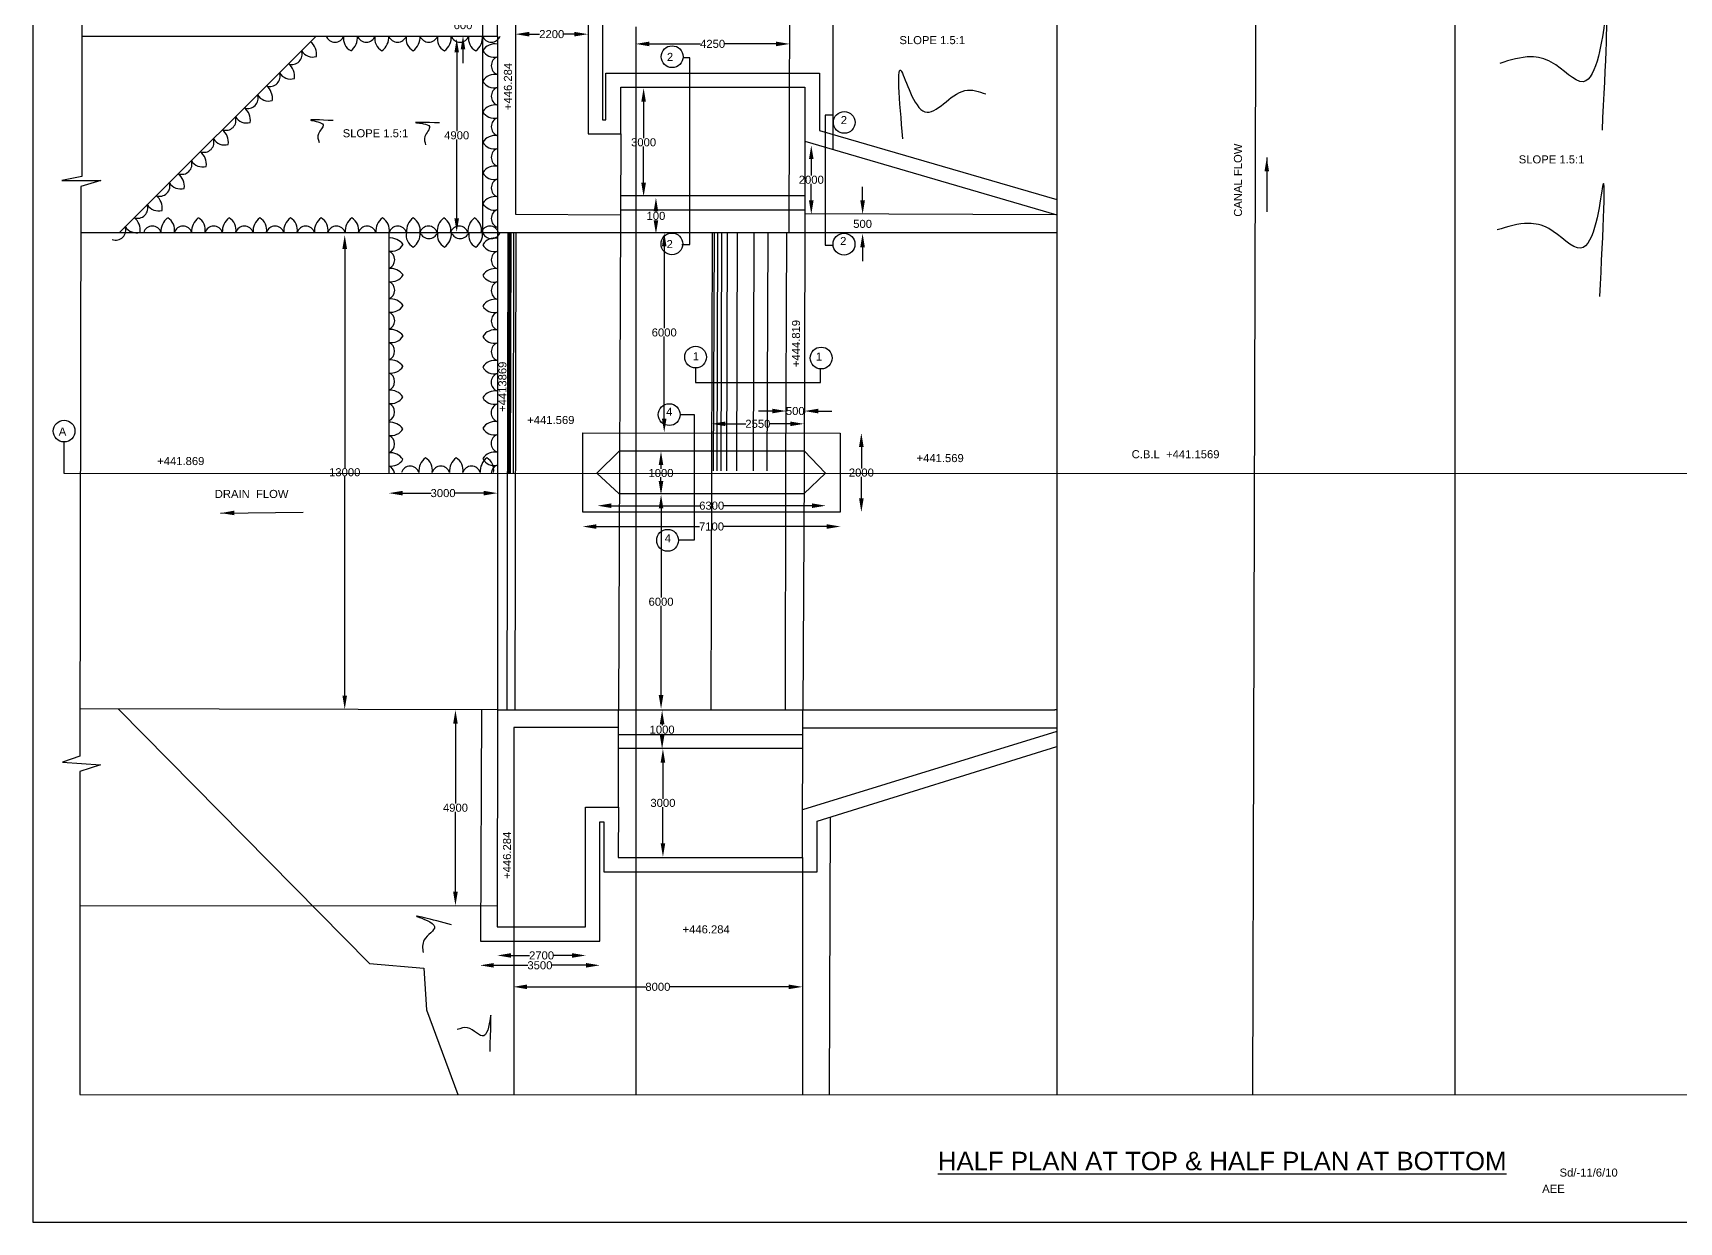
# Model space of a CAD drawing. Header units: millimetres. Extents: x -226 to 5592, y 519 to 4455.
# Drawn here: x -226 to 3352, y 524 to 3108 of the extents above; entities that cross this region are included whole.
import ezdxf

# ---------------------------------------------------------------- set-up
doc = ezdxf.new("R2010")
doc.units = ezdxf.units.MM
doc.header["$MEASUREMENT"] = 0
for name, color, linetype in [('DIMENSION', 7, 'Continuous'), ('DRAWING', 2, 'Continuous'), ('TEXT', 7, 'Continuous')]:
    doc.layers.add(name, color=color, linetype=linetype)
doc.styles.get("Standard").update_dxf_attribs({"font": 'arial.ttf', "height": 17.5})
doc.dimstyles.get("Standard").update_dxf_attribs({"dimtxt": 200, "dimasz": 110, "dimexe": 0.18, "dimexo": 0.0625, "dimgap": 0.09, "dimtad": 0, "dimtih": 1, "dimtoh": 1, "dimdec": 0, "dimzin": 0, "dimdsep": 46, "dimtxsty": 'Standard', "dimblk": 'OBLIQUE', "dimcen": 0.09, "dimse1": 1, "dimse2": 1, "dimadec": 0, "dimazin": 0, "dimtfac": 1, "dimtdec": 0, "dimtofl": 0, "dimtmove": 0, "dimatfit": 3, "dimfxl": 1, "dimtolj": 1, "dimtzin": 0, "dimarcsym": 0})

# ---------------------------------------------------------------- blocks, each defined once
blk = doc.blocks.new('*D70')
at = {"layer": 'Defpoints', "color": 0}
for p in [(823, 3106.5), (980.9, 3105.3), (980.9, 3105.3)]:
    blk.add_point(p, dxfattribs=at)
at = {"layer": 'DIMENSION', "color": 0, "lineweight": -2}
for p, q in [((853, 3105.3), (875.6, 3105.3)), ((950.9, 3105.3), (928.3, 3105.3))]:
    blk.add_line(p, q, dxfattribs=at)
at = {"layer": 'DIMENSION', "color": 0}
for points in [[(853, 3110.3), (853, 3100.3), (823, 3105.3)], [(950.9, 3110.3), (950.9, 3100.3), (980.9, 3105.3)]]:
    blk.add_solid(points, dxfattribs=at)
at = {"layer": 'DIMENSION', "color": 0, "insert": (901.9, 3105.3), "char_height": 17.5, "attachment_point": 5}
blk.add_mtext('\\A1;2200', dxfattribs=at)
blk = doc.blocks.new('*D71')
at = {"layer": 'Defpoints', "color": 0}
for p in [(708.7, 3095.5), (695.3, 2675.3), (705, 2675.3)]:
    blk.add_point(p, dxfattribs=at)
at = {"layer": 'DIMENSION', "color": 0, "lineweight": -2}
for p, q in [((695.3, 3065.5), (695.3, 2894.4)), ((695.3, 2705.3), (695.3, 2876.4))]:
    blk.add_line(p, q, dxfattribs=at)
at = {"layer": 'DIMENSION', "color": 0}
for points in [[(690.3, 3065.5), (700.3, 3065.5), (695.3, 3095.5)], [(690.3, 2705.3), (700.3, 2705.3), (695.3, 2675.3)]]:
    blk.add_solid(points, dxfattribs=at)
at = {"layer": 'DIMENSION', "color": 0, "insert": (695.3, 2885.4), "char_height": 17.5, "attachment_point": 5}
blk.add_mtext('\\A1;4900', dxfattribs=at)
blk = doc.blocks.new('*D72')
at = {"layer": 'Defpoints', "color": 0}
for p in [(784.2, 3147.3), (709, 3102.2), (784.2, 3102.2)]:
    blk.add_point(p, dxfattribs=at)
at = {"layer": 'DIMENSION', "color": 0, "lineweight": -2}
for p, q in [((709, 3177.3), (709, 3207.3)), ((709, 3072.2), (709, 3042.2))]:
    blk.add_line(p, q, dxfattribs=at)
at = {"layer": 'DIMENSION', "color": 0}
for points in [[(704, 3177.3), (714, 3177.3), (709, 3147.3)], [(704, 3072.2), (714, 3072.2), (709, 3102.2)]]:
    blk.add_solid(points, dxfattribs=at)
at = {"layer": 'DIMENSION', "color": 0, "insert": (709, 3124.8), "char_height": 17.5, "attachment_point": 5}
blk.add_mtext('\\A1;600', dxfattribs=at)
blk = doc.blocks.new('*D73')
at = {"layer": 'Defpoints', "color": 0}
for p in [(1084.1, 3081.1), (1419.2, 3084.1), (1419.2, 3084.1)]:
    blk.add_point(p, dxfattribs=at)
at = {"layer": 'DIMENSION', "color": 0, "lineweight": -2}
for p, q in [((1114.1, 3084.1), (1225.1, 3084.1)), ((1389.2, 3084.1), (1278.2, 3084.1))]:
    blk.add_line(p, q, dxfattribs=at)
at = {"layer": 'DIMENSION', "color": 0}
for points in [[(1114.1, 3089.1), (1114.1, 3079.1), (1084.1, 3084.1)], [(1389.2, 3089.1), (1389.2, 3079.1), (1419.2, 3084.1)]]:
    blk.add_solid(points, dxfattribs=at)
at = {"layer": 'DIMENSION', "color": 0, "insert": (1251.6, 3084.1), "char_height": 17.5, "attachment_point": 5}
blk.add_mtext('\\A1;4250', dxfattribs=at)
blk = doc.blocks.new('*D79')
at = {"layer": 'Defpoints', "color": 0}
for p in [(1103.9, 2988.3), (1100.4, 2752.2), (1101.6, 2752.2)]:
    blk.add_point(p, dxfattribs=at)
at = {"layer": 'DIMENSION', "color": 0, "lineweight": -2}
for p, q in [((1101.6, 2958.3), (1101.6, 2879.3)), ((1101.6, 2782.2), (1101.6, 2861.2))]:
    blk.add_line(p, q, dxfattribs=at)
at = {"layer": 'DIMENSION', "color": 0}
for points in [[(1096.6, 2958.3), (1106.6, 2958.3), (1101.6, 2988.3)], [(1096.6, 2782.2), (1106.6, 2782.2), (1101.6, 2752.2)]]:
    blk.add_solid(points, dxfattribs=at)
at = {"layer": 'DIMENSION', "color": 0, "insert": (1101.6, 2870.2), "char_height": 17.5, "attachment_point": 5}
blk.add_mtext('\\A1;3000', dxfattribs=at)
blk = doc.blocks.new('*D80')
at = {"layer": 'Defpoints', "color": 0}
for p in [(1122.6, 2749.9), (1123.7, 2670.8), (1128.4, 2670.8)]:
    blk.add_point(p, dxfattribs=at)
at = {"layer": 'DIMENSION', "color": 0, "lineweight": -2}
for p, q in [((1128.4, 2719.9), (1128.4, 2719.4)), ((1128.4, 2700.8), (1128.4, 2701.3))]:
    blk.add_line(p, q, dxfattribs=at)
at = {"layer": 'DIMENSION', "color": 0}
for points in [[(1123.4, 2719.9), (1133.4, 2719.9), (1128.4, 2749.9)], [(1123.4, 2700.8), (1133.4, 2700.8), (1128.4, 2670.8)]]:
    blk.add_solid(points, dxfattribs=at)
at = {"layer": 'DIMENSION', "color": 0, "insert": (1128.4, 2710.3), "char_height": 17.5, "attachment_point": 5}
blk.add_mtext('\\A1;100', dxfattribs=at)
blk = doc.blocks.new('*D81')
at = {"layer": 'Defpoints', "color": 0}
for p in [(1466.1, 2863.8), (1466.1, 2713.8), (1466.1, 2713.8)]:
    blk.add_point(p, dxfattribs=at)
at = {"layer": 'DIMENSION', "color": 0, "lineweight": -2}
for p, q in [((1466.1, 2833.8), (1466.1, 2797.8)), ((1466.1, 2743.8), (1466.1, 2779.8))]:
    blk.add_line(p, q, dxfattribs=at)
at = {"layer": 'DIMENSION', "color": 0}
for points in [[(1461.1, 2833.8), (1471.1, 2833.8), (1466.1, 2863.8)], [(1461.1, 2743.8), (1471.1, 2743.8), (1466.1, 2713.8)]]:
    blk.add_solid(points, dxfattribs=at)
at = {"layer": 'DIMENSION', "color": 0, "insert": (1466.1, 2788.8), "char_height": 17.5, "attachment_point": 5}
blk.add_mtext('\\A1;2000', dxfattribs=at)
blk = doc.blocks.new('*D82')
at = {"layer": 'Defpoints', "color": 0}
for p in [(1528.9, 2713.8), (1533.6, 2671.9), (1577.6, 2671.9)]:
    blk.add_point(p, dxfattribs=at)
at = {"layer": 'DIMENSION', "color": 0, "lineweight": -2}
for p, q in [((1577.6, 2743.8), (1577.6, 2773.8)), ((1577.6, 2641.9), (1577.6, 2611.9))]:
    blk.add_line(p, q, dxfattribs=at)
at = {"layer": 'DIMENSION', "color": 0}
for points in [[(1572.6, 2743.8), (1582.6, 2743.8), (1577.6, 2713.8)], [(1572.6, 2641.9), (1582.6, 2641.9), (1577.6, 2671.9)]]:
    blk.add_solid(points, dxfattribs=at)
at = {"layer": 'DIMENSION', "color": 0, "insert": (1577.6, 2692.9), "char_height": 17.5, "attachment_point": 5}
blk.add_mtext('\\A1;500', dxfattribs=at)
blk = doc.blocks.new('*D83')
at = {"layer": 'Defpoints', "color": 0}
for p in [(1141.2, 2674), (1139.1, 2239.9), (1146.4, 2239.9)]:
    blk.add_point(p, dxfattribs=at)
at = {"layer": 'DIMENSION', "color": 0, "lineweight": -2}
for p, q in [((1146.4, 2644), (1146.4, 2466)), ((1146.4, 2269.9), (1146.4, 2447.9))]:
    blk.add_line(p, q, dxfattribs=at)
at = {"layer": 'DIMENSION', "color": 0}
for points in [[(1141.4, 2644), (1151.4, 2644), (1146.4, 2674)], [(1141.4, 2269.9), (1151.4, 2269.9), (1146.4, 2239.9)]]:
    blk.add_solid(points, dxfattribs=at)
at = {"layer": 'DIMENSION', "color": 0, "insert": (1146.4, 2456.9), "char_height": 17.5, "attachment_point": 5}
blk.add_mtext('\\A1;6000', dxfattribs=at)
blk = doc.blocks.new('*D84')
at = {"layer": 'Defpoints', "color": 0}
for p in [(1249.6, 2257), (1450.2, 2258.4), (1450.2, 2258.4)]:
    blk.add_point(p, dxfattribs=at)
at = {"layer": 'DIMENSION', "color": 0, "lineweight": -2}
for p, q in [((1279.6, 2258.4), (1323.6, 2258.4)), ((1420.2, 2258.4), (1376.2, 2258.4))]:
    blk.add_line(p, q, dxfattribs=at)
at = {"layer": 'DIMENSION', "color": 0}
for points in [[(1279.6, 2263.4), (1279.6, 2253.4), (1249.6, 2258.4)], [(1420.2, 2263.4), (1420.2, 2253.4), (1450.2, 2258.4)]]:
    blk.add_solid(points, dxfattribs=at)
at = {"layer": 'DIMENSION', "color": 0, "insert": (1349.9, 2258.4), "char_height": 17.5, "attachment_point": 5}
blk.add_mtext('\\A1;2550', dxfattribs=at)
blk = doc.blocks.new('*D85')
at = {"layer": 'Defpoints', "color": 0}
for p in [(1411.4, 2288.8), (1451.1, 2288.8), (1451.1, 2286.2)]:
    blk.add_point(p, dxfattribs=at)
at = {"layer": 'DIMENSION', "color": 0, "lineweight": -2}
for p, q in [((1381.4, 2286.2), (1351.4, 2286.2)), ((1481.1, 2286.2), (1511.1, 2286.2))]:
    blk.add_line(p, q, dxfattribs=at)
at = {"layer": 'DIMENSION', "color": 0}
for points in [[(1381.4, 2291.2), (1381.4, 2281.2), (1411.4, 2286.2)], [(1481.1, 2291.2), (1481.1, 2281.2), (1451.1, 2286.2)]]:
    blk.add_solid(points, dxfattribs=at)
at = {"layer": 'DIMENSION', "color": 0, "insert": (1431.2, 2286.2), "char_height": 17.5, "attachment_point": 5}
blk.add_mtext('\\A1;500', dxfattribs=at)
blk = doc.blocks.new('*D86')
at = {"layer": 'Defpoints', "color": 0}
for p in [(1139.4, 2198.9), (1139.4, 2104), (1139.4, 2104)]:
    blk.add_point(p, dxfattribs=at)
at = {"layer": 'DIMENSION', "color": 0, "lineweight": -2}
for p, q in [((1139.4, 2168.9), (1139.4, 2160.4)), ((1139.4, 2134), (1139.4, 2142.4))]:
    blk.add_line(p, q, dxfattribs=at)
at = {"layer": 'DIMENSION', "color": 0}
for points in [[(1134.4, 2168.9), (1144.4, 2168.9), (1139.4, 2198.9)], [(1134.4, 2134), (1144.4, 2134), (1139.4, 2104)]]:
    blk.add_solid(points, dxfattribs=at)
at = {"layer": 'DIMENSION', "color": 0, "insert": (1139.4, 2151.4), "char_height": 17.5, "attachment_point": 5}
blk.add_mtext('\\A1;1000', dxfattribs=at)
blk = doc.blocks.new('*D87')
at = {"layer": 'Defpoints', "color": 0}
for p in [(1001.3, 2150.5), (1497.8, 2150.5), (1497.8, 2080.5)]:
    blk.add_point(p, dxfattribs=at)
at = {"layer": 'DIMENSION', "color": 0, "lineweight": -2}
for p, q in [((1031.3, 2080.5), (1223.3, 2080.5)), ((1467.8, 2080.5), (1275.8, 2080.5))]:
    blk.add_line(p, q, dxfattribs=at)
at = {"layer": 'DIMENSION', "color": 0}
for points in [[(1031.3, 2085.5), (1031.3, 2075.5), (1001.3, 2080.5)], [(1467.8, 2085.5), (1467.8, 2075.5), (1497.8, 2080.5)]]:
    blk.add_solid(points, dxfattribs=at)
at = {"layer": 'DIMENSION', "color": 0, "insert": (1249.6, 2080.5), "char_height": 17.5, "attachment_point": 5}
blk.add_mtext('\\A1;6300', dxfattribs=at)
blk = doc.blocks.new('*D88')
at = {"layer": 'Defpoints', "color": 0}
for p in [(969, 2066.7), (1529.4, 2068.2), (1529.4, 2035.2)]:
    blk.add_point(p, dxfattribs=at)
at = {"layer": 'DIMENSION', "color": 0, "lineweight": -2}
for p, q in [((999, 2035.2), (1223.1, 2035.2)), ((1499.4, 2035.2), (1275.3, 2035.2))]:
    blk.add_line(p, q, dxfattribs=at)
at = {"layer": 'DIMENSION', "color": 0}
for points in [[(999, 2040.2), (999, 2030.2), (969, 2035.2)], [(1499.4, 2040.2), (1499.4, 2030.2), (1529.4, 2035.2)]]:
    blk.add_solid(points, dxfattribs=at)
at = {"layer": 'DIMENSION', "color": 0, "insert": (1249.2, 2035.2), "char_height": 17.5, "attachment_point": 5}
blk.add_mtext('\\A1;7100', dxfattribs=at)
blk = doc.blocks.new('*D89')
at = {"layer": 'Defpoints', "color": 0}
for p in [(1140.9, 2104.6), (1137.6, 1638.8), (1139.5, 1638.8)]:
    blk.add_point(p, dxfattribs=at)
at = {"layer": 'DIMENSION', "color": 0, "lineweight": -2}
for p, q in [((1139.5, 2074.6), (1139.5, 1880.7)), ((1139.5, 1668.8), (1139.5, 1862.7))]:
    blk.add_line(p, q, dxfattribs=at)
at = {"layer": 'DIMENSION', "color": 0}
for points in [[(1134.5, 2074.6), (1144.5, 2074.6), (1139.5, 2104.6)], [(1134.5, 1668.8), (1144.5, 1668.8), (1139.5, 1638.8)]]:
    blk.add_solid(points, dxfattribs=at)
at = {"layer": 'DIMENSION', "color": 0, "insert": (1139.5, 1871.7), "char_height": 17.5, "attachment_point": 5}
blk.add_mtext('\\A1;6000', dxfattribs=at)
blk = doc.blocks.new('*D90')
at = {"layer": 'Defpoints', "color": 0}
for p in [(1139.3, 1635.6), (1138.8, 1551.8), (1141.8, 1551.8)]:
    blk.add_point(p, dxfattribs=at)
at = {"layer": 'DIMENSION', "color": 0, "lineweight": -2}
for p, q in [((1141.8, 1605.6), (1141.8, 1602.7)), ((1141.8, 1581.8), (1141.8, 1584.7))]:
    blk.add_line(p, q, dxfattribs=at)
at = {"layer": 'DIMENSION', "color": 0}
for points in [[(1136.8, 1605.6), (1146.8, 1605.6), (1141.8, 1635.6)], [(1136.8, 1581.8), (1146.8, 1581.8), (1141.8, 1551.8)]]:
    blk.add_solid(points, dxfattribs=at)
at = {"layer": 'DIMENSION', "color": 0, "insert": (1141.8, 1593.7), "char_height": 17.5, "attachment_point": 5}
blk.add_mtext('\\A1;1000', dxfattribs=at)
blk = doc.blocks.new('*D91')
at = {"layer": 'Defpoints', "color": 0}
for p in [(1139.9, 1552.1), (1139.4, 1317), (1143.6, 1317)]:
    blk.add_point(p, dxfattribs=at)
at = {"layer": 'DIMENSION', "color": 0, "lineweight": -2}
for p, q in [((1143.6, 1522.1), (1143.6, 1443.6)), ((1143.6, 1347), (1143.6, 1425.5))]:
    blk.add_line(p, q, dxfattribs=at)
at = {"layer": 'DIMENSION', "color": 0}
for points in [[(1138.6, 1522.1), (1148.6, 1522.1), (1143.6, 1552.1)], [(1138.6, 1347), (1148.6, 1347), (1143.6, 1317)]]:
    blk.add_solid(points, dxfattribs=at)
at = {"layer": 'DIMENSION', "color": 0, "insert": (1143.6, 1434.5), "char_height": 17.5, "attachment_point": 5}
blk.add_mtext('\\A1;3000', dxfattribs=at)
blk = doc.blocks.new('*D92')
at = {"layer": 'Defpoints', "color": 0}
for p in [(694, 1636.6), (692.6, 1211.4), (694, 1211.4)]:
    blk.add_point(p, dxfattribs=at)
at = {"layer": 'DIMENSION', "color": 0, "lineweight": -2}
for p, q in [((692.6, 1606.6), (692.6, 1433)), ((692.6, 1241.4), (692.6, 1414.9))]:
    blk.add_line(p, q, dxfattribs=at)
at = {"layer": 'DIMENSION', "color": 0}
for points in [[(687.6, 1606.6), (697.6, 1606.6), (692.6, 1636.6)], [(687.6, 1241.4), (697.6, 1241.4), (692.6, 1211.4)]]:
    blk.add_solid(points, dxfattribs=at)
at = {"layer": 'DIMENSION', "color": 0, "insert": (692.6, 1424), "char_height": 17.5, "attachment_point": 5}
blk.add_mtext('\\A1;4900', dxfattribs=at)
blk = doc.blocks.new('*D93')
at = {"layer": 'Defpoints', "color": 0}
for p in [(783.7, 1165.3), (975.9, 1164.3), (975.9, 1103)]:
    blk.add_point(p, dxfattribs=at)
at = {"layer": 'DIMENSION', "color": 0, "lineweight": -2}
for p, q in [((813.7, 1103), (853.5, 1103)), ((945.9, 1103), (906.2, 1103))]:
    blk.add_line(p, q, dxfattribs=at)
at = {"layer": 'DIMENSION', "color": 0}
for points in [[(813.7, 1108), (813.7, 1098), (783.7, 1103)], [(945.9, 1108), (945.9, 1098), (975.9, 1103)]]:
    blk.add_solid(points, dxfattribs=at)
at = {"layer": 'DIMENSION', "color": 0, "insert": (879.8, 1103), "char_height": 17.5, "attachment_point": 5}
blk.add_mtext('\\A1;2700', dxfattribs=at)
blk = doc.blocks.new('*D94')
at = {"layer": 'Defpoints', "color": 0}
for p in [(745.9, 1134.7), (1006.6, 1135.7), (1006.6, 1081.6)]:
    blk.add_point(p, dxfattribs=at)
at = {"layer": 'DIMENSION', "color": 0, "lineweight": -2}
for p, q in [((775.9, 1081.6), (850, 1081.6)), ((976.6, 1081.6), (902.4, 1081.6))]:
    blk.add_line(p, q, dxfattribs=at)
at = {"layer": 'DIMENSION', "color": 0}
for points in [[(775.9, 1086.6), (775.9, 1076.6), (745.9, 1081.6)], [(976.6, 1086.6), (976.6, 1076.6), (1006.6, 1081.6)]]:
    blk.add_solid(points, dxfattribs=at)
at = {"layer": 'DIMENSION', "color": 0, "insert": (876.2, 1081.6), "char_height": 17.5, "attachment_point": 5}
blk.add_mtext('\\A1;3500', dxfattribs=at)
blk = doc.blocks.new('*D95')
at = {"layer": 'Defpoints', "color": 0}
for p in [(818.3, 1030.7), (1446.9, 1034.8), (1446.9, 1034.8)]:
    blk.add_point(p, dxfattribs=at)
at = {"layer": 'DIMENSION', "color": 0, "lineweight": -2}
for p, q in [((848.3, 1034.8), (1106.4, 1034.8)), ((1416.9, 1034.8), (1158.8, 1034.8))]:
    blk.add_line(p, q, dxfattribs=at)
at = {"layer": 'DIMENSION', "color": 0}
for points in [[(848.3, 1039.8), (848.3, 1029.8), (818.3, 1034.8)], [(1416.9, 1039.8), (1416.9, 1029.8), (1446.9, 1034.8)]]:
    blk.add_solid(points, dxfattribs=at)
at = {"layer": 'DIMENSION', "color": 0, "insert": (1132.6, 1034.8), "char_height": 17.5, "attachment_point": 5}
blk.add_mtext('\\A1;8000', dxfattribs=at)
blk = doc.blocks.new('*D96')
at = {"layer": 'Defpoints', "color": 0}
for p in [(500.6, 2668.5), (451.9, 1637.6), (498.7, 1637.6)]:
    blk.add_point(p, dxfattribs=at)
at = {"layer": 'DIMENSION', "color": 0, "lineweight": -2}
for p, q in [((451.9, 2638.5), (451.9, 2162.1)), ((451.9, 1667.6), (451.9, 2144))]:
    blk.add_line(p, q, dxfattribs=at)
at = {"layer": 'DIMENSION', "color": 0}
for points in [[(446.9, 2638.5), (456.9, 2638.5), (451.9, 2668.5)], [(446.9, 1667.6), (456.9, 1667.6), (451.9, 1637.6)]]:
    blk.add_solid(points, dxfattribs=at)
at = {"layer": 'DIMENSION', "color": 0, "insert": (451.9, 2153.1), "char_height": 17.5, "attachment_point": 5}
blk.add_mtext('\\A1;13000', dxfattribs=at)
blk = doc.blocks.new('*D97')
at = {"layer": 'Defpoints', "color": 0}
for p in [(547.6, 2151.1), (783.8, 2151.1), (783.8, 2107.8)]:
    blk.add_point(p, dxfattribs=at)
at = {"layer": 'DIMENSION', "color": 0, "lineweight": -2}
for p, q in [((577.6, 2107.8), (639.5, 2107.8)), ((753.8, 2107.8), (691.9, 2107.8))]:
    blk.add_line(p, q, dxfattribs=at)
at = {"layer": 'DIMENSION', "color": 0}
for points in [[(577.6, 2112.8), (577.6, 2102.8), (547.6, 2107.8)], [(753.8, 2112.8), (753.8, 2102.8), (783.8, 2107.8)]]:
    blk.add_solid(points, dxfattribs=at)
at = {"layer": 'DIMENSION', "color": 0, "insert": (665.7, 2107.8), "char_height": 17.5, "attachment_point": 5}
blk.add_mtext('\\A1;3000', dxfattribs=at)
blk = doc.blocks.new('*D98')
at = {"layer": 'Defpoints', "color": 0}
for p in [(1528.8, 2238.4), (1528.8, 2066.4), (1574.9, 2066.4)]:
    blk.add_point(p, dxfattribs=at)
at = {"layer": 'DIMENSION', "color": 0, "lineweight": -2}
for p, q in [((1574.9, 2208.4), (1574.9, 2161.4)), ((1574.9, 2096.4), (1574.9, 2143.4))]:
    blk.add_line(p, q, dxfattribs=at)
at = {"layer": 'DIMENSION', "color": 0}
for points in [[(1569.9, 2208.4), (1579.9, 2208.4), (1574.9, 2238.4)], [(1569.9, 2096.4), (1579.9, 2096.4), (1574.9, 2066.4)]]:
    blk.add_solid(points, dxfattribs=at)
at = {"layer": 'DIMENSION', "color": 0, "insert": (1574.9, 2152.4), "char_height": 17.5, "attachment_point": 5}
blk.add_mtext('\\A1;2000', dxfattribs=at)

msp = doc.modelspace()

# ---------------------------------------------------------------- linework, layer by layer
at = {"color": 0}
for points in [[(2435.1, 4336.5), (2425.5, 800.4)], [(-119.8, 3428.6), (-119.9, 2795.8), (-163.1, 2787.1), (-78.4, 2787.2), (-121.4, 2774), (-123.8, 1536.5), (-161.6, 1523.2), (-78.7, 1517.1), (-123.8, 1503.1), (-123.9, 800.8), (4072.5, 800.1)], [(1419.5, 3428.4), (1417.5, 2674.2)], [(1512.8, 3428.4), (1512.7, 2854.5)], [(2000, 3428.4), (1999.8, 2150.9)], [(2865.2, 3428.2), (2865, 2150.7)], [(751.9, 2674.3), (752, 3180.9), (1012.6, 3180.8), (1012.6, 2919.4), (1019.5, 2919.4), (1019.5, 3020.5), (1483.6, 3020.4), (1483.6, 2895.6), (1999.9, 2746.3)], [(783.9, 3101.1), (783.9, 3148.8), (981.2, 3148.7), (981.2, 2888.4), (1051.9, 2888.4), (1051.9, 2990.2), (1451.7, 2990.1), (1451.7, 2872.8)], [(823.2, 3148.8), (823.1, 2714), (1051.2, 2713)], [(1084.8, 3120.9), (1084.5, 800.6)], [(-119.9, 3101.2), (783.9, 3101.1), (783.8, 2151.1)], [(-37.9, 2674.4), (390.1, 3101.2)], [(1184.5, 2648.2), (1202.4, 2648.2), (1202.4, 3054.1), (1187.5, 3054.1)], [(1512.7, 2929.2), (1496.1, 2929.2), (1496, 2647), (1512.1, 2647)], [(1051.9, 2888.4), (1046.7, 1637)], [(1451.7, 2872.8), (1451.7, 2674.9)], [(1451.7, 2872.8), (1999.9, 2712.5)], [(1051.2, 2723.3), (1451.7, 2723.2)], [(1451.7, 2753.9), (1051.4, 2753.8)], [(1999.9, 2712.5), (1451.7, 2714.9)], [(-121.6, 2674.4), (783.8, 2674.3)], [(547.7, 2674.3), (547.6, 2151.1)], [(783.8, 2674.3), (1999.9, 2674.1)], [(806.5, 2674.2), (804, 1637)], [(808.5, 2674.2), (807.4, 2151.1)], [(811.1, 2674.2), (810, 2151.1)], [(812.7, 2674.2), (811.6, 2151.1)], [(819, 2674.2), (817.8, 2151.1)], [(824.1, 2674.2), (821.7, 1637)], [(1250.7, 2674.2), (1247.6, 1637)], [(1254.9, 2674.2), (1253, 2156.2)], [(1262.5, 2674.2), (1260.6, 2156.2)], [(1271.1, 2674.2), (1269.2, 2156.2)], [(1283.5, 2674.2), (1281.6, 2156.2)], [(1305.2, 2674.2), (1303.3, 2156.2)], [(1341.3, 2674.2), (1339.4, 2156.2)], [(1371.3, 2674.2), (1369.4, 2156.2)], [(1412.1, 2674.2), (1410.3, 2151), (1409.3, 1637)], [(1451.7, 2674.9), (1450.3, 2151)], [(1214.5, 2379.8), (1214.5, 2347.9), (1486.3, 2347.9), (1486.3, 2376.7)], [(1181, 2278.4), (1211.7, 2278.4), (1211.7, 2005.3), (1178.8, 2005.3)], [(-158.8, 2219.1), (-158.8, 2151.2), (4191.8, 2150.5), (4191.8, 2229.3)], [(999.8, 2151), (1049, 2199.4), (1450.4, 2199.4), (1496.7, 2151), (1450, 2106.3), (1048.7, 2106.2), (999.8, 2151)], [(783.8, 2151.1), (783.7, 1637), (-123.6, 1638.8)], [(1450.3, 2151), (1447.4, 1636.9)], [(1999.8, 2150.9), (1999.8, 1636.9), (1995.3, 1636.9)], [(2865, 2150.7), (2864.8, 800.3)], [(-39.7, 1638.6), (505.8, 1085.6), (624.2, 1075.6), (629.9, 985.2), (698, 800.7)], [(749.4, 1637.1), (746.8, 1134.2), (1006.3, 1134.1), (1006.3, 1393.4), (1014.9, 1393.4), (1014.9, 1284.9), (1479, 1284.9), (1479, 1395.2), (1999.8, 1557.5)], [(783.7, 1637), (783.6, 1165.5)], [(783.6, 1165.5), (975.4, 1165.4), (975.4, 1425.2), (1046.7, 1425.1), (1046.6, 1316.1), (1447.3, 1316), (1447.4, 1636.9)], [(783.7, 1637), (1995.3, 1636.9)], [(1046.7, 1425.1), (1046.7, 1637)], [(1999.8, 1636.9), (1999.6, 800.5)], [(1046.7, 1598.4), (819.7, 1598.4), (819.6, 1165.4), (819.6, 800.7)], [(1046.7, 1583.2), (1447.4, 1583.1)], [(1999.8, 1590.1), (1447.3, 1419.3)], [(1447.4, 1597.5), (1999.8, 1597.5)], [(1046.7, 1553.5), (1447.4, 1553.4)], [(1505.6, 800.5), (1507.5, 1404.1)], [(1447.3, 1316), (1447.2, 800.6)], [(783.6, 1210.5), (-123.8, 1210.6)]]:
    msp.add_lwpolyline(points, dxfattribs=at)
msp.add_lwpolyline([(969.7, 2238.5), (1528.8, 2238.4), (1528.8, 2066.4), (969.6, 2066.5)], close=True, dxfattribs=at)
for centre in [(1163.6, 3056.3), (1537.8, 2913.5), (1163.2, 2649.4), (1537.2, 2648.9), (1214.6, 2403.5), (1487.6, 2401.4), (1157.3, 2278.4), (-158.1, 2242.7), (1153.7, 2005.2)]:
    msp.add_circle(centre, 23.7, dxfattribs=at)
for centre, radius, start, end in [((355.1, 3061.1), 35.6, 352.6918, 50.7344), ((430.8, 3108.6), 20.6, 201.0855, 338.8968), ((478, 3094.9), 28.6, 167.2835, 242.7142), ((445.1, 3097.8), 34.6, 304.8489, 5.5177), ((498.8, 3108.6), 20.6, 201.0855, 338.8968), ((545.9, 3094.8), 28.6, 167.2835, 242.7142), ((513, 3097.8), 34.6, 304.8489, 5.5177), ((566.7, 3108.6), 20.6, 201.0855, 338.8968), ((613.9, 3094.8), 28.6, 167.2835, 242.7142), ((581, 3097.8), 34.6, 304.8489, 5.5177), ((634.7, 3108.5), 20.6, 201.0855, 338.8968), ((681.8, 3094.8), 28.6, 167.2835, 242.7142), ((648.9, 3097.8), 34.6, 304.8489, 5.5177), ((702.6, 3108.5), 20.6, 201.0855, 338.8968), ((749.7, 3094.8), 28.6, 167.2835, 242.7142), ((716.8, 3097.8), 34.6, 304.8489, 5.5177), ((770.5, 3108.5), 20.6, 201.0855, 338.8968), ((778.8, 3052.1), 32.2, 80.9168, 146.2844), ((337.3, 3061.6), 22, 249.6928, 20.1414), ((382.5, 3084.3), 28.7, 211.7084, 285.939), ((776.8, 3083.4), 28.2, 208.2103, 284.553), ((791.1, 3036.8), 20.6, 110.3772, 249.6051), ((289.4, 3013.8), 22, 249.6928, 20.1414), ((334.5, 3036.5), 28.7, 211.7084, 285.939), ((307.2, 3013.4), 35.6, 352.6918, 50.7344), ((778.8, 2985.7), 32.2, 80.9168, 146.2844), ((241.5, 2966), 22, 249.6928, 20.1414), ((286.6, 2988.7), 28.7, 211.7084, 285.939), ((259.3, 2965.6), 35.6, 352.6918, 50.7344), ((776.8, 3016.9), 28.2, 208.2103, 284.553), ((791, 2970.4), 20.6, 110.3772, 249.6051), ((211.4, 2917.9), 35.6, 352.6918, 50.7344), ((778.8, 2919.3), 32.2, 80.9168, 146.2844), ((776.8, 2950.5), 28.2, 208.2103, 284.553), ((193.6, 2918.3), 22, 249.6928, 20.1414), ((238.7, 2941), 28.7, 211.7084, 285.939), ((791, 2904), 20.6, 110.3772, 249.6051), ((145.7, 2870.5), 22, 249.6928, 20.1414), ((190.8, 2893.2), 28.7, 211.7084, 285.939), ((163.5, 2870.1), 35.6, 352.6918, 50.7344), ((778.8, 2852.9), 32.2, 80.9168, 146.2844), ((776.8, 2884.1), 28.2, 208.2103, 284.553), ((97.8, 2822.7), 22, 249.6928, 20.1414), ((142.9, 2845.4), 28.7, 211.7084, 285.939), ((115.6, 2822.3), 35.6, 352.6918, 50.7344), ((791, 2837.5), 20.6, 110.3772, 249.6051), ((67.7, 2774.6), 35.6, 352.6918, 50.7344), ((778.8, 2786.4), 32.2, 80.9168, 146.2844), ((776.8, 2817.6), 28.2, 208.2103, 284.553), ((49.9, 2775), 22, 249.6928, 20.1414), ((95, 2797.7), 28.7, 211.7084, 285.939), ((791, 2771.1), 20.6, 110.3772, 249.6051), ((2, 2727.2), 22, 249.6928, 20.1414), ((47.1, 2749.9), 28.7, 211.7084, 285.939), ((19.7, 2726.8), 35.6, 352.6918, 50.7344), ((778.8, 2720), 32.2, 80.9168, 146.2844), ((776.8, 2751.2), 28.2, 208.2103, 284.553), ((791, 2704.7), 20.6, 110.3772, 249.6051), ((-45.9, 2679.5), 22, 249.6928, 20.1414), ((-0.8, 2702.1), 28.7, 211.7084, 285.939), ((-28.2, 2679), 35.6, 352.6918, 50.7344), ((33.7, 2668.6), 19.6, 17.109, 162.8733), ((89.5, 2676.4), 37.1, 127.4361, 183.2021), ((52, 2679.7), 30.2, 349.7933, 60.1223), ((100.4, 2668.6), 19.6, 17.109, 162.8733), ((156.2, 2676.4), 37.1, 127.4361, 183.2021), ((118.7, 2679.7), 30.2, 349.7933, 60.1223), ((167.1, 2668.6), 19.6, 17.109, 162.8733), ((222.9, 2676.4), 37.1, 127.4361, 183.2021), ((185.4, 2679.7), 30.2, 349.7933, 60.1223), ((233.8, 2668.6), 19.6, 17.109, 162.8733), ((289.6, 2676.4), 37.1, 127.4361, 183.2021), ((252.1, 2679.7), 30.2, 349.7933, 60.1223), ((300.5, 2668.5), 19.6, 17.109, 162.8733), ((356.3, 2676.4), 37.1, 127.4361, 183.2021), ((318.8, 2679.7), 30.2, 349.7933, 60.1223), ((367.2, 2668.5), 19.6, 17.109, 162.8733), ((423, 2676.4), 37.1, 127.4361, 183.2021), ((385.5, 2679.7), 30.2, 349.7933, 60.1223), ((433.9, 2668.5), 19.6, 17.109, 162.8733), ((489.7, 2676.4), 37.1, 127.4361, 183.2021), ((452.2, 2679.6), 30.2, 349.7933, 60.1223), ((500.6, 2668.5), 19.6, 17.109, 162.8733), ((556.4, 2676.4), 37.1, 127.4361, 183.2021), ((518.9, 2679.6), 30.2, 349.7933, 60.1223), ((567.3, 2668.5), 19.6, 17.109, 162.8733), ((623.1, 2676.4), 37.1, 127.4361, 183.2021), ((585.6, 2679.6), 30.2, 349.7933, 60.1223), ((634, 2668.5), 19.6, 17.109, 162.8733), ((689.8, 2676.3), 37.1, 127.4361, 183.2021), ((652.3, 2679.6), 30.2, 349.7933, 60.1223), ((700.7, 2668.5), 19.6, 17.109, 162.8733), ((756.5, 2676.3), 37.1, 127.4361, 183.2021), ((719, 2679.6), 30.2, 349.7933, 60.1223), ((767.4, 2668.5), 19.6, 17.109, 162.8733), ((550.5, 2627.5), 34.9, 36.3376, 94.6471), ((553, 2663.2), 29.7, 259.6809, 329.6118), ((614, 2668), 28.6, 167.2835, 242.7142), ((581.1, 2670.9), 34.6, 304.8489, 5.5177), ((634.8, 2681.7), 20.6, 201.0855, 338.8968), ((682, 2668), 28.6, 167.2835, 242.7142), ((649.1, 2670.9), 34.6, 304.8489, 5.5177), ((702.8, 2681.7), 20.6, 201.0855, 338.8968), ((749.9, 2668), 28.6, 167.2835, 242.7142), ((717, 2670.9), 34.6, 304.8489, 5.5177), ((770.7, 2681.7), 20.6, 201.0855, 338.8968), ((778.7, 2629.9), 32.2, 80.9168, 146.2844), ((540, 2615), 20.5, 292.0481, 67.9341), ((776.7, 2661.1), 28.2, 208.2103, 284.553), ((791, 2614.6), 20.6, 110.3772, 249.6051), ((550.5, 2561.3), 34.9, 36.3376, 94.6471), ((553, 2597), 29.7, 259.6809, 329.6118), ((778.7, 2563.5), 32.2, 80.9168, 146.2844), ((776.7, 2594.7), 28.2, 208.2103, 284.553), ((540, 2548.8), 20.5, 292.0481, 67.9341), ((791, 2548.1), 20.6, 110.3772, 249.6051), ((550.5, 2495.1), 34.9, 36.3376, 94.6471), ((553, 2530.8), 29.7, 259.6809, 329.6118), ((778.7, 2497), 32.2, 80.9168, 146.2844), ((776.7, 2528.2), 28.2, 208.2103, 284.553), ((540, 2482.6), 20.5, 292.0481, 67.9341), ((791, 2481.7), 20.6, 110.3772, 249.6051), ((550.5, 2428.9), 34.9, 36.3376, 94.6471), ((553, 2464.6), 29.7, 259.6809, 329.6118), ((539.9, 2416.4), 20.5, 292.0481, 67.9341), ((778.7, 2430.6), 32.2, 80.9168, 146.2844), ((776.7, 2461.8), 28.2, 208.2103, 284.553), ((791, 2415.3), 20.6, 110.3772, 249.6051), ((550.5, 2362.7), 34.9, 36.3376, 94.6471), ((552.9, 2398.4), 29.7, 259.6809, 329.6118), ((539.9, 2350.2), 20.5, 292.0481, 67.9341), ((778.7, 2364.2), 32.2, 80.9168, 146.2844), ((776.7, 2395.4), 28.2, 208.2103, 284.553), ((790.9, 2348.8), 20.6, 110.3772, 249.6051), ((550.4, 2296.5), 34.9, 36.3376, 94.6471), ((778.7, 2297.7), 32.2, 80.9168, 146.2844), ((552.9, 2332.2), 29.7, 259.6809, 329.6118), ((539.9, 2284), 20.5, 292.0481, 67.9341), ((776.7, 2329), 28.2, 208.2103, 284.553), ((790.9, 2282.4), 20.6, 110.3772, 249.6051), ((550.4, 2226.9), 34.9, 36.3376, 94.6471), ((778.7, 2231.3), 32.2, 80.9168, 146.2844), ((552.9, 2262.6), 29.7, 259.6809, 329.6118), ((539.9, 2214.5), 20.5, 292.0481, 67.9341), ((776.7, 2262.5), 28.2, 208.2103, 284.553), ((790.9, 2216), 20.6, 110.3772, 249.6051), ((550.4, 2160.7), 34.9, 36.3376, 94.6471), ((649.9, 2154.8), 37.1, 127.4361, 183.2021), ((612.3, 2158.1), 30.2, 349.7933, 60.1223), ((716.6, 2154.8), 37.1, 127.4361, 183.2021), ((679, 2158.1), 30.2, 349.7933, 60.1223), ((783.3, 2154.8), 37.1, 127.4361, 183.2021), ((778.7, 2164.9), 32.2, 80.9168, 146.2844), ((776.7, 2196.1), 28.2, 208.2103, 284.553), ((745.7, 2158.1), 30.2, 349.7933, 60.1223), ((552.9, 2196.4), 29.7, 259.6809, 329.6118), ((539.9, 2148.3), 20.5, 8.0032, 67.9341), ((594.1, 2147), 19.6, 17.109, 162.8733), ((660.8, 2147), 19.6, 17.109, 162.8733), ((727.5, 2146.9), 19.6, 17.109, 162.8733), ((790.9, 2149.6), 20.6, 110.3772, 175.7749)]:
    msp.add_arc(centre, radius, start, end, dxfattribs=at)
for points in [[(3185.7, 2896.9), (3191, 3132), (3143.9, 3002), (3074.5, 3044.7), (3030.6, 3056), (2962.7, 3041.8)], [(1665.2, 2877.7), (1662.5, 3024), (1713.1, 2936.5), (1799.9, 2982.8), (1845.8, 2975.3)], [(426.8, 2917.5), (379.6, 2917.9), (405, 2908), (394.7, 2888.9), (396.3, 2870.1)], [(658.1, 2912.4), (607.8, 2912.8), (636.1, 2904.4), (626.1, 2882.8), (627.8, 2864.6)], [(3180.2, 2535), (3185.4, 2770.2), (3138.4, 2640.1), (3069, 2682.8), (3025.1, 2694.1), (2957.2, 2679.9)], [(684.3, 1169.8), (610.5, 1187.1), (647.1, 1165.6), (624.8, 1136.7), (622.4, 1109.2)], [(767.8, 894.6), (768.5, 970.6), (754.4, 928.4), (718.9, 945.8), (696.5, 941.8)]]:
    msp.add_spline(points, degree=3, dxfattribs=at)
at = {"layer": 'DIMENSION', "color": 0}
msp.add_lwpolyline([(5580.1, 4454.6), (-225.9, 4454.6), (-225.9, 523.6), (5580.1, 523.6)], close=True, dxfattribs=at)

# ---------------------------------------------------------------- texts
for s, p in [('2', (1152.3, 3047.1)), ('2', (1530.1, 2909.8)), ('2', (1151.6, 2640.3)), ('2', (1528.7, 2647)), ('1', (1208.5, 2396.5)), ('1', (1476, 2395.8)), ('4', (1150.6, 2275.9)), ('A', (-169.7, 2232.9)), ('4', (1147.4, 2000.9)), ('Sd/-11/6/10', (3092.6, 622.4)), ('AEE ', (3054.9, 587.1))]:
    msp.add_text(s, height=17.5, dxfattribs=at).set_placement(p)
at = {"layer": 'TEXT', "color": 0}
for s, height, p in [('SLOPE 1.5:1', 17.5, (1657.7, 3083.6)), ('SLOPE 1.5:1', 17.5, (447.5, 2881.2)), ('SLOPE 1.5:1', 17.5, (3003.9, 2824.4)), ('+441.569', 17.5, (848.6, 2258)), ('+441.869', 17.5, (44.2, 2168.8)), ('+441.569', 17.5, (1694.9, 2175.2)), ('C.B.L  +441.1569', 17.5, (2162.5, 2183.6)), ('DRAIN  FLOW', 17.5, (169.4, 2097.3)), ('+446.284', 17.5, (1186.2, 1151)), ('%%UHALF PLAN AT TOP & HALF PLAN AT BOTTOM', 40, (1741.5, 636.3))]:
    msp.add_text(s, height=height, dxfattribs=at).set_placement(p)
for s, p in [('+446.284', (815.4, 2940.3)), ('CANAL FLOW', (2402.3, 2708.5)), ('+444.819', (1441.6, 2381.6)), ('+4413869', (803.4, 2284.2)), ('+446.284', (813.4, 1269.3))]:
    msp.add_text(s, height=17.5, rotation=90, dxfattribs=at).set_placement(p)

# ---------------------------------------------------------------- dimensions: what is measured, and where the dimension line sits
at = {"layer": 'DIMENSION', "color": 0}
for base, p1, p2, text, picture, middle in [((709, 3102.2), (784.2, 3147.3), (784.2, 3102.2), '600', '*D72', (709, 3124.8)), ((695.3, 2675.3), (708.7, 3095.5), (705, 2675.3), '4900', '*D71', (695.3, 2885.4)), ((1101.6, 2752.2), (1103.9, 2988.3), (1100.4, 2752.2), '3000', '*D79', (1101.6, 2870.2)), ((1466.1, 2713.8), (1466.1, 2863.8), (1466.1, 2713.8), '2000', '*D81', (1466.1, 2788.8)), ((1577.6, 2671.9), (1528.9, 2713.8), (1533.6, 2671.9), '500', '*D82', (1577.6, 2692.9)), ((1128.4, 2670.8), (1122.6, 2749.9), (1123.7, 2670.8), '100', '*D80', (1128.4, 2710.3)), ((451.9, 1637.6), (500.6, 2668.5), (498.7, 1637.6), '13000', '*D96', (451.9, 2153.1)), ((1146.4, 2239.9), (1141.2, 2674), (1139.1, 2239.9), '6000', '*D83', (1146.4, 2456.9)), ((1574.9, 2066.4), (1528.8, 2238.4), (1528.8, 2066.4), '2000', '*D98', (1574.9, 2152.4)), ((1139.4, 2104), (1139.4, 2198.9), (1139.4, 2104), '1000', '*D86', (1139.4, 2151.4)), ((1139.5, 1638.8), (1140.9, 2104.6), (1137.6, 1638.8), '6000', '*D89', (1139.5, 1871.7)), ((692.6, 1211.4), (694, 1636.6), (694, 1211.4), '4900', '*D92', (692.6, 1424)), ((1141.8, 1551.8), (1139.3, 1635.6), (1138.8, 1551.8), '1000', '*D90', (1141.8, 1593.7)), ((1143.6, 1317), (1139.9, 1552.1), (1139.4, 1317), '3000', '*D91', (1143.6, 1434.5))]:
    dim = msp.add_linear_dim(base=base, p1=p1, p2=p2, angle=90, text=text, dimstyle='Standard', override={"dimtxt": 22, "dimasz": 30, "dimarcsym": 1}, dxfattribs=at)
    dim.commit()
    dim.dimension.update_dxf_attribs({"geometry": picture, "text_midpoint": middle})
for base, p1, p2, text, picture, middle in [((980.9, 3105.3), (823, 3106.5), (980.9, 3105.3), '2200', '*D70', (901.9, 3105.3)), ((1419.2, 3084.1), (1084.1, 3081.1), (1419.2, 3084.1), '4250', '*D73', (1251.6, 3084.1)), ((1451.1, 2286.2), (1411.4, 2288.8), (1451.1, 2288.8), '500', '*D85', (1431.2, 2286.2)), ((1450.2, 2258.4), (1249.6, 2257), (1450.2, 2258.4), '2550', '*D84', (1349.9, 2258.4)), ((783.8, 2107.8), (547.6, 2151.1), (783.8, 2151.1), '3000', '*D97', (665.7, 2107.8)), ((1497.8, 2080.5), (1001.3, 2150.5), (1497.8, 2150.5), '6300', '*D87', (1249.6, 2080.5)), ((1529.4, 2035.2), (969, 2066.7), (1529.4, 2068.2), '7100', '*D88', (1249.2, 2035.2)), ((975.9, 1103), (783.7, 1165.3), (975.9, 1164.3), '2700', '*D93', (879.8, 1103)), ((1006.6, 1081.6), (745.9, 1134.7), (1006.6, 1135.7), '3500', '*D94', (876.2, 1081.6)), ((1446.9, 1034.8), (818.3, 1030.7), (1446.9, 1034.8), '8000', '*D95', (1132.6, 1034.8))]:
    dim = msp.add_linear_dim(base=base, p1=p1, p2=p2, text=text, dimstyle='Standard', override={"dimtxt": 22, "dimasz": 30, "dimarcsym": 1}, dxfattribs=at)
    dim.commit()
    dim.dimension.update_dxf_attribs({"geometry": picture, "text_midpoint": middle})

# ---------------------------------------------------------------- leaders
msp.add_leader([(2456.2, 2837), (2456.2, 2719)], dimstyle='Standard', override={"dimtxt": 22, "dimasz": 30, "dimgap": 0.09, "dimtad": 0, "dimarcsym": 1}, dxfattribs=at)
at = {"layer": 'DRAWING', "color": 0}
msp.add_leader([(182, 2064.4), (361.3, 2066.6)], dimstyle='Standard', override={"dimtxt": 22, "dimasz": 30, "dimgap": 0.09, "dimtad": 0, "dimarcsym": 1}, dxfattribs=at)

doc.saveas('drawing.dxf')
